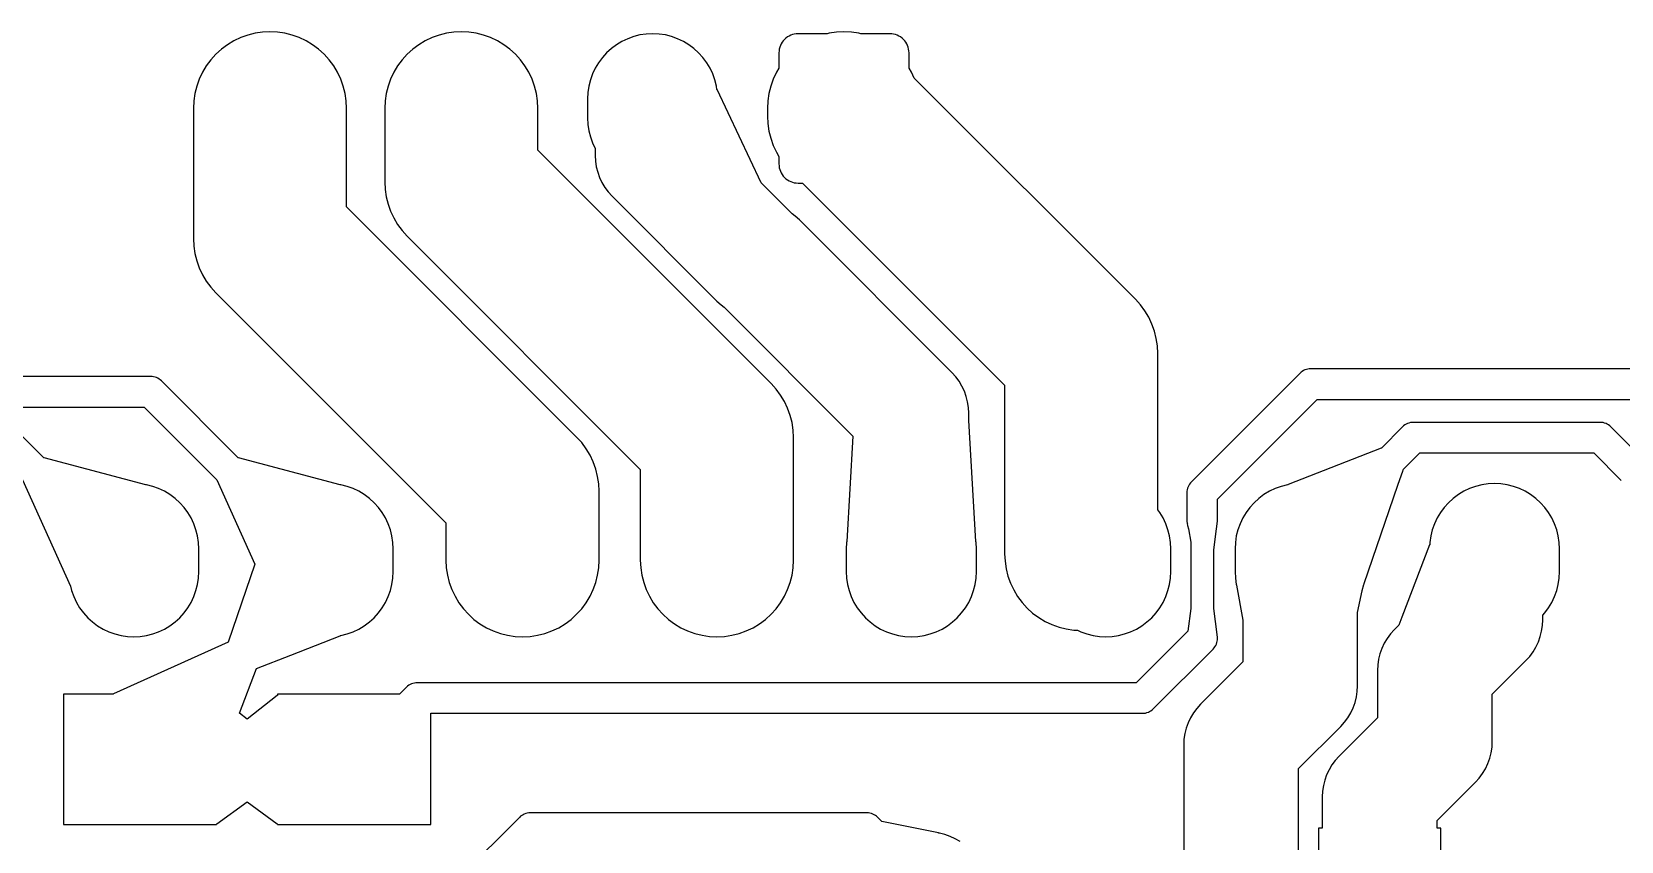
# Model space of a CAD drawing. Header units: metres. Extents: x 0.3 to 99.7, y 0.3 to 59.7.
# Drawn here: x 20.79 to 41.56, y 47.63 to 58.2 of the extents above; entities that cross this region are included whole.
import ezdxf

# ---------------------------------------------------------------- set-up
doc = ezdxf.new("R2010")
doc.units = ezdxf.units.M

msp = doc.modelspace()

# ---------------------------------------------------------------- linework, layer by layer
for points in [[(28.201, 52.2), (28.196, 52.298), (28.181, 52.395), (28.157, 52.49), (28.124, 52.583), (28.082, 52.672), (28.032, 52.756), (27.973, 52.835), (27.907, 52.907), (24.901, 55.914), (24.901, 55.914), (24.901, 55.914), (24.901, 55.914), (24.901, 55.914), (24.901, 55.914), (24.901, 55.914), (24.901, 55.914), (24.901, 55.914), (24.901, 55.914), (24.901, 55.914), (24.901, 55.914), (24.901, 55.914), (24.901, 55.914), (24.901, 55.914), (24.901, 55.914), (24.901, 55.914), (24.901, 55.914), (24.901, 57.2), (24.896, 57.298), (24.881, 57.395), (24.857, 57.49), (24.824, 57.583), (24.782, 57.672), (24.732, 57.756), (24.673, 57.835), (24.607, 57.907), (24.535, 57.973), (24.456, 58.032), (24.372, 58.082), (24.283, 58.124), (24.19, 58.157), (24.095, 58.181), (23.998, 58.196), (23.9, 58.201), (23.802, 58.196), (23.705, 58.181), (23.61, 58.157), (23.517, 58.124), (23.428, 58.082), (23.344, 58.032), (23.265, 57.973), (23.193, 57.907), (23.127, 57.835), (23.068, 57.756), (23.018, 57.672), (22.976, 57.583), (22.943, 57.49), (22.919, 57.395), (22.904, 57.298), (22.899, 57.2), (22.899, 55.5), (22.904, 55.402), (22.919, 55.305), (22.943, 55.21), (22.976, 55.117), (23.018, 55.028), (23.068, 54.944), (23.127, 54.865), (23.193, 54.793), (26.199, 51.786), (26.199, 51.786), (26.199, 51.786), (26.199, 51.786), (26.199, 51.786), (26.199, 51.786), (26.199, 51.786), (26.199, 51.786), (26.199, 51.786), (26.199, 51.786), (26.199, 51.786), (26.199, 51.786), (26.199, 51.786), (26.199, 51.786), (26.199, 51.786), (26.199, 51.786), (26.199, 51.786), (26.199, 51.786), (26.199, 51.3), (26.204, 51.202), (26.219, 51.105), (26.243, 51.01), (26.276, 50.917), (26.318, 50.828), (26.368, 50.744), (26.427, 50.665), (26.493, 50.593), (26.565, 50.527), (26.644, 50.468), (26.728, 50.418), (26.817, 50.376), (26.91, 50.343), (27.005, 50.319), (27.102, 50.304), (27.2, 50.299), (27.298, 50.304), (27.395, 50.319), (27.49, 50.343), (27.583, 50.376), (27.672, 50.418), (27.756, 50.468), (27.835, 50.527), (27.907, 50.593), (27.973, 50.665), (28.032, 50.744), (28.082, 50.828), (28.124, 50.917), (28.157, 51.01), (28.181, 51.105), (28.196, 51.202), (28.201, 51.3), (28.201, 52.2)], [(30.741, 52.901), (30.736, 52.999), (30.721, 53.096), (30.697, 53.191), (30.664, 53.284), (30.622, 53.372), (30.572, 53.457), (30.513, 53.535), (30.447, 53.608), (27.401, 56.655), (27.401, 56.655), (27.401, 56.655), (27.401, 56.655), (27.401, 56.655), (27.401, 56.655), (27.401, 56.655), (27.401, 56.655), (27.401, 56.655), (27.401, 56.655), (27.401, 56.655), (27.401, 56.655), (27.401, 56.655), (27.401, 56.655), (27.401, 56.655), (27.401, 56.655), (27.401, 56.655), (27.401, 56.655), (27.401, 57.2), (27.396, 57.298), (27.381, 57.395), (27.357, 57.49), (27.324, 57.583), (27.282, 57.672), (27.232, 57.756), (27.173, 57.835), (27.107, 57.907), (27.035, 57.973), (26.956, 58.032), (26.872, 58.082), (26.783, 58.124), (26.69, 58.157), (26.595, 58.181), (26.498, 58.196), (26.4, 58.201), (26.302, 58.196), (26.205, 58.181), (26.11, 58.157), (26.017, 58.124), (25.928, 58.082), (25.844, 58.032), (25.765, 57.973), (25.693, 57.907), (25.627, 57.835), (25.568, 57.756), (25.518, 57.672), (25.476, 57.583), (25.443, 57.49), (25.419, 57.395), (25.404, 57.298), (25.399, 57.2), (25.399, 56.241), (25.404, 56.143), (25.419, 56.046), (25.443, 55.95), (25.476, 55.858), (25.518, 55.769), (25.568, 55.685), (25.627, 55.606), (25.693, 55.533), (28.739, 52.486), (28.739, 52.486), (28.739, 52.486), (28.739, 52.486), (28.739, 52.486), (28.739, 52.486), (28.739, 52.486), (28.739, 52.486), (28.739, 52.486), (28.739, 52.486), (28.739, 52.486), (28.739, 52.486), (28.739, 52.486), (28.739, 52.486), (28.739, 52.486), (28.739, 52.486), (28.739, 52.486), (28.739, 52.486), (28.739, 51.3), (28.744, 51.202), (28.759, 51.105), (28.783, 51.01), (28.816, 50.917), (28.858, 50.828), (28.908, 50.744), (28.967, 50.665), (29.033, 50.593), (29.105, 50.527), (29.184, 50.468), (29.268, 50.418), (29.357, 50.376), (29.45, 50.343), (29.545, 50.319), (29.642, 50.304), (29.74, 50.299), (29.838, 50.304), (29.935, 50.319), (30.03, 50.343), (30.123, 50.376), (30.212, 50.418), (30.296, 50.468), (30.375, 50.527), (30.447, 50.593), (30.513, 50.665), (30.572, 50.744), (30.622, 50.828), (30.664, 50.917), (30.697, 51.01), (30.721, 51.105), (30.736, 51.202), (30.741, 51.3), (30.741, 52.901)], [(33.124, 51.543), (33.124, 51.543), (33.124, 51.543), (33.124, 51.543), (33.031, 53.123), (33.03, 53.123), (33.03, 53.123), (33.03, 53.123), (33.03, 53.123), (33.03, 53.123), (33.03, 53.123), (33.03, 53.123), (33.03, 53.123), (33.03, 53.123), (33.03, 53.123), (33.03, 53.123), (33.03, 53.123), (33.03, 53.22), (33.027, 53.294), (33.016, 53.366), (32.998, 53.438), (32.973, 53.507), (32.942, 53.574), (32.904, 53.637), (32.86, 53.696), (32.811, 53.751), (30.817, 55.745), (30.762, 55.794), (30.723, 55.823), (30.723, 55.823), (30.723, 55.823), (30.723, 55.823), (30.723, 55.823), (30.723, 55.823), (30.32, 56.226), (30.32, 56.226), (30.32, 56.226), (30.32, 56.226), (30.32, 56.226), (30.32, 56.226), (30.32, 56.226), (30.32, 56.226), (30.32, 56.226), (30.32, 56.226), (30.32, 56.226), (30.32, 56.226), (30.32, 56.226), (30.32, 56.226), (30.319, 56.23), (29.742, 57.445), (29.74, 57.446), (29.74, 57.446), (29.74, 57.446), (29.74, 57.446), (29.74, 57.446), (29.74, 57.446), (29.74, 57.446), (29.74, 57.446), (29.74, 57.446), (29.74, 57.446), (29.74, 57.446), (29.74, 57.446), (29.74, 57.446), (29.74, 57.446), (29.74, 57.446), (29.74, 57.446), (29.734, 57.491), (29.713, 57.572), (29.685, 57.65), (29.65, 57.726), (29.607, 57.797), (29.557, 57.864), (29.501, 57.926), (29.439, 57.982), (29.372, 58.032), (29.301, 58.075), (29.225, 58.11), (29.147, 58.138), (29.066, 58.159), (28.983, 58.171), (28.9, 58.175), (28.817, 58.171), (28.734, 58.159), (28.653, 58.138), (28.575, 58.11), (28.499, 58.075), (28.428, 58.032), (28.361, 57.982), (28.299, 57.926), (28.243, 57.864), (28.193, 57.797), (28.15, 57.726), (28.115, 57.65), (28.087, 57.572), (28.066, 57.491), (28.054, 57.408), (28.05, 57.325), (28.05, 57.075), (28.054, 56.992), (28.066, 56.909), (28.087, 56.828), (28.115, 56.75), (28.15, 56.676), (28.15, 56.676), (28.15, 56.676), (28.15, 56.676), (28.15, 56.676), (28.15, 56.676), (28.15, 56.676), (28.15, 56.676), (28.15, 56.676), (28.15, 56.676), (28.15, 56.585), (28.153, 56.511), (28.164, 56.438), (28.182, 56.367), (28.207, 56.298), (28.238, 56.231), (28.276, 56.168), (28.32, 56.109), (28.369, 56.054), (29.74, 54.683), (29.795, 54.634), (29.834, 54.605), (29.834, 54.605), (29.834, 54.605), (29.834, 54.605), (29.834, 54.605), (29.834, 54.605), (31.517, 52.921), (31.517, 52.921), (31.517, 52.921), (31.517, 52.921), (31.517, 52.921), (31.517, 52.921), (31.517, 52.921), (31.517, 52.921), (31.517, 52.921), (31.517, 52.921), (31.517, 52.921), (31.517, 52.921), (31.517, 52.921), (31.517, 52.921), (31.517, 52.921), (31.517, 52.921), (31.517, 52.921), (31.517, 52.921), (31.517, 52.921), (31.517, 52.921), (31.436, 51.543), (31.436, 51.543), (31.436, 51.543), (31.436, 51.543), (31.434, 51.533), (31.43, 51.45), (31.43, 51.15), (31.434, 51.067), (31.446, 50.984), (31.467, 50.903), (31.495, 50.825), (31.53, 50.749), (31.573, 50.678), (31.623, 50.611), (31.679, 50.549), (31.741, 50.493), (31.808, 50.443), (31.879, 50.4), (31.955, 50.365), (32.033, 50.337), (32.114, 50.316), (32.197, 50.304), (32.28, 50.3), (32.363, 50.304), (32.446, 50.316), (32.527, 50.337), (32.605, 50.365), (32.681, 50.4), (32.752, 50.443), (32.819, 50.493), (32.881, 50.549), (32.937, 50.611), (32.987, 50.678), (33.03, 50.749), (33.065, 50.825), (33.093, 50.903), (33.114, 50.984), (33.126, 51.067), (33.13, 51.15), (33.13, 51.45), (33.126, 51.533), (33.124, 51.543)], [(35.501, 51.958), (35.501, 51.958), (35.501, 51.958), (35.501, 51.958), (35.501, 51.958), (35.501, 51.958), (35.501, 51.958), (35.501, 51.958), (35.501, 51.958), (35.501, 51.958), (35.501, 51.958), (35.501, 51.958), (35.501, 51.958), (35.501, 51.958), (35.501, 54), (35.496, 54.098), (35.481, 54.195), (35.457, 54.29), (35.424, 54.383), (35.382, 54.472), (35.332, 54.556), (35.273, 54.635), (35.207, 54.707), (32.317, 57.597), (32.317, 57.597), (32.317, 57.597), (32.317, 57.597), (32.317, 57.597), (32.317, 57.597), (32.317, 57.597), (32.317, 57.597), (32.317, 57.597), (32.317, 57.597), (32.282, 57.672), (32.25, 57.726), (32.25, 57.726), (32.25, 57.726), (32.25, 57.726), (32.25, 57.726), (32.25, 57.726), (32.25, 57.726), (32.25, 57.726), (32.25, 57.726), (32.25, 57.726), (32.25, 57.726), (32.25, 57.726), (32.25, 57.925), (32.249, 57.95), (32.245, 57.974), (32.239, 57.998), (32.231, 58.021), (32.22, 58.043), (32.208, 58.064), (32.193, 58.084), (32.177, 58.102), (32.159, 58.118), (32.139, 58.133), (32.118, 58.145), (32.096, 58.156), (32.073, 58.164), (32.049, 58.17), (32.025, 58.174), (32, 58.175), (31.62, 58.175), (31.62, 58.175), (31.62, 58.175), (31.62, 58.175), (31.62, 58.175), (31.62, 58.175), (31.595, 58.181), (31.498, 58.196), (31.4, 58.201), (31.302, 58.196), (31.205, 58.181), (31.18, 58.175), (31.18, 58.175), (31.18, 58.175), (31.18, 58.175), (31.18, 58.175), (31.18, 58.175), (30.8, 58.175), (30.775, 58.174), (30.751, 58.17), (30.727, 58.164), (30.704, 58.156), (30.682, 58.145), (30.661, 58.133), (30.641, 58.118), (30.623, 58.102), (30.607, 58.084), (30.592, 58.064), (30.58, 58.043), (30.569, 58.021), (30.561, 57.998), (30.555, 57.974), (30.551, 57.95), (30.55, 57.925), (30.55, 57.726), (30.55, 57.726), (30.55, 57.726), (30.55, 57.726), (30.55, 57.726), (30.55, 57.726), (30.55, 57.726), (30.55, 57.726), (30.55, 57.726), (30.55, 57.726), (30.55, 57.726), (30.55, 57.726), (30.518, 57.672), (30.476, 57.583), (30.443, 57.49), (30.419, 57.395), (30.404, 57.298), (30.399, 57.2), (30.399, 57.1), (30.404, 57.002), (30.419, 56.905), (30.443, 56.81), (30.476, 56.717), (30.518, 56.628), (30.55, 56.574), (30.55, 56.574), (30.55, 56.574), (30.55, 56.574), (30.55, 56.574), (30.55, 56.574), (30.55, 56.574), (30.55, 56.574), (30.55, 56.574), (30.55, 56.574), (30.55, 56.574), (30.55, 56.574), (30.55, 56.475), (30.551, 56.45), (30.555, 56.426), (30.561, 56.402), (30.569, 56.379), (30.58, 56.357), (30.592, 56.336), (30.607, 56.316), (30.623, 56.298), (30.641, 56.282), (30.661, 56.267), (30.682, 56.255), (30.704, 56.244), (30.727, 56.236), (30.751, 56.23), (30.775, 56.226), (30.8, 56.225), (30.86, 56.225), (30.86, 56.225), (30.86, 56.225), (30.86, 56.225), (30.86, 56.225), (30.86, 56.225), (30.86, 56.225), (30.86, 56.225), (30.86, 56.225), (30.86, 56.225), (30.86, 56.225), (30.86, 56.225), (30.86, 56.225), (30.86, 56.225), (30.86, 56.225), (30.86, 56.225), (30.86, 56.225), (30.86, 56.225), (33.499, 53.586), (33.499, 53.586), (33.499, 53.586), (33.499, 53.586), (33.499, 53.586), (33.499, 53.586), (33.499, 53.586), (33.499, 53.586), (33.499, 53.586), (33.499, 53.586), (33.499, 53.586), (33.499, 53.586), (33.499, 53.586), (33.499, 53.586), (33.499, 53.586), (33.499, 53.586), (33.499, 53.586), (33.499, 53.586), (33.499, 51.383), (33.504, 51.285), (33.519, 51.188), (33.543, 51.092), (33.576, 51), (33.618, 50.911), (33.668, 50.827), (33.727, 50.748), (33.793, 50.675), (33.865, 50.609), (33.944, 50.551), (34.028, 50.5), (34.117, 50.459), (34.21, 50.425), (34.305, 50.402), (34.402, 50.387), (34.452, 50.385), (34.452, 50.385), (34.452, 50.385), (34.452, 50.385), (34.452, 50.385), (34.452, 50.385), (34.452, 50.385), (34.452, 50.385), (34.452, 50.385), (34.452, 50.385), (34.495, 50.365), (34.573, 50.337), (34.654, 50.316), (34.737, 50.304), (34.82, 50.3), (34.903, 50.304), (34.986, 50.316), (35.067, 50.337), (35.145, 50.365), (35.221, 50.4), (35.292, 50.443), (35.359, 50.493), (35.421, 50.549), (35.477, 50.611), (35.527, 50.678), (35.57, 50.749), (35.605, 50.825), (35.633, 50.903), (35.654, 50.984), (35.666, 51.067), (35.67, 51.15), (35.67, 51.45), (35.666, 51.533), (35.654, 51.616), (35.633, 51.697), (35.605, 51.775), (35.57, 51.851), (35.527, 51.922), (35.501, 51.958)], [(42.924, 53.8), (37.5, 53.8), (37.48, 53.799), (37.461, 53.796), (37.442, 53.791), (37.423, 53.785), (37.406, 53.776), (37.389, 53.766), (37.373, 53.755), (37.359, 53.741), (35.94, 52.322), (35.926, 52.308), (35.915, 52.292), (35.905, 52.275), (35.896, 52.258), (35.89, 52.239), (35.885, 52.22), (35.882, 52.201), (35.881, 52.181), (35.881, 51.822), (35.882, 51.803), (35.885, 51.783), (35.887, 51.775), (35.887, 51.775), (35.887, 51.775), (35.887, 51.775), (35.887, 51.775), (35.887, 51.775), (35.887, 51.775), (35.887, 51.775), (35.887, 51.775), (35.887, 51.775), (35.887, 51.775), (35.887, 51.775), (35.886, 51.773), (35.888, 51.756), (35.889, 51.754), (35.903, 51.71), (35.903, 51.71), (35.903, 51.71), (35.903, 51.71), (35.903, 51.71), (35.903, 51.71), (35.903, 51.71), (35.903, 51.71), (35.931, 51.537), (35.931, 51.537), (35.931, 51.537), (35.931, 51.537), (35.931, 51.537), (35.931, 51.537), (35.931, 51.438), (35.931, 51.437), (35.931, 51.437), (35.931, 51.437), (35.931, 51.437), (35.931, 51.437), (35.931, 51.437), (35.931, 51.437), (35.931, 51.437), (35.931, 51.437), (35.931, 51.437), (35.931, 50.669), (35.931, 50.669), (35.931, 50.669), (35.931, 50.669), (35.931, 50.669), (35.931, 50.669), (35.931, 50.669), (35.931, 50.669), (35.931, 50.669), (35.931, 50.669), (35.931, 50.669), (35.931, 50.669), (35.93, 50.667), (35.892, 50.375), (35.892, 50.375), (35.892, 50.375), (35.892, 50.375), (35.892, 50.375), (35.892, 50.375), (35.892, 50.375), (35.892, 50.375), (35.892, 50.375), (35.892, 50.375), (35.892, 50.375), (35.892, 50.375), (35.892, 50.375), (35.892, 50.375), (35.892, 50.375), (35.892, 50.375), (35.217, 49.7), (35.217, 49.7), (35.217, 49.7), (35.217, 49.7), (35.217, 49.7), (35.217, 49.7), (35.217, 49.7), (35.217, 49.7), (35.217, 49.7), (35.217, 49.7), (35.217, 49.7), (35.217, 49.7), (35.217, 49.7), (35.217, 49.7), (35.217, 49.7), (35.217, 49.7), (35.217, 49.7), (35.217, 49.7), (25.825, 49.7), (25.805, 49.699), (25.786, 49.696), (25.767, 49.691), (25.748, 49.685), (25.731, 49.676), (25.714, 49.666), (25.698, 49.655), (25.684, 49.641), (25.592, 49.55), (25.592, 49.55), (25.592, 49.55), (25.592, 49.55), (25.592, 49.55), (25.592, 49.55), (25.592, 49.55), (25.592, 49.55), (25.592, 49.55), (25.592, 49.55), (25.592, 49.55), (25.592, 49.55), (25.592, 49.55), (25.592, 49.55), (25.592, 49.55), (25.592, 49.55), (25.592, 49.55), (25.592, 49.55), (24, 49.55), (24, 49.533), (24, 49.533), (24, 49.533), (24, 49.533), (24, 49.533), (24, 49.533), (24, 49.533), (24, 49.533), (24, 49.533), (24, 49.533), (24, 49.533), (24, 49.533), (24, 49.533), (24, 49.533), (24, 49.533), (24, 49.533), (24, 49.533), (24, 49.533), (24, 49.533), (24, 49.533), (24, 49.533), (24, 49.533), (24, 49.533), (24, 49.533), (24, 49.533), (24, 49.533), (24, 49.533), (24, 49.533), (24, 49.533), (24, 49.533), (24, 49.533), (24, 49.533), (24, 49.533), (24, 49.533), (24, 49.533), (24, 49.533), (24, 49.533), (24, 49.533), (24, 49.533), (24, 49.533), (23.999, 49.533), (23.993, 49.531), (23.6, 49.225), (23.6, 49.225), (23.6, 49.225), (23.6, 49.225), (23.6, 49.225), (23.6, 49.225), (23.6, 49.225), (23.6, 49.225), (23.6, 49.225), (23.6, 49.225), (23.6, 49.225), (23.6, 49.225), (23.6, 49.225), (23.6, 49.225), (23.6, 49.225), (23.6, 49.225), (23.6, 49.225), (23.6, 49.225), (23.6, 49.225), (23.6, 49.225), (23.6, 49.225), (23.6, 49.225), (23.6, 49.225), (23.6, 49.225), (23.6, 49.225), (23.6, 49.225), (23.6, 49.225), (23.6, 49.225), (23.503, 49.301), (23.503, 49.301), (23.503, 49.301), (23.503, 49.301), (23.503, 49.301), (23.503, 49.301), (23.503, 49.301), (23.503, 49.301), (23.503, 49.301), (23.503, 49.301), (23.503, 49.301), (23.503, 49.301), (23.503, 49.301), (23.503, 49.301), (23.503, 49.301), (23.503, 49.301), (23.503, 49.301), (23.503, 49.301), (23.503, 49.301), (23.503, 49.301), (23.503, 49.301), (23.503, 49.301), (23.503, 49.301), (23.503, 49.301), (23.503, 49.301), (23.503, 49.301), (23.503, 49.301), (23.503, 49.301), (23.725, 49.884), (23.725, 49.884), (23.725, 49.884), (23.725, 49.884), (23.725, 49.884), (23.725, 49.884), (23.725, 49.884), (23.725, 49.884), (23.725, 49.884), (23.725, 49.884), (23.725, 49.884), (23.725, 49.884), (23.725, 49.884), (23.725, 49.884), (23.725, 49.884), (23.725, 49.884), (23.725, 49.884), (23.725, 49.884), (24.173, 50.06), (24.817, 50.313), (24.82, 50.315), (24.82, 50.315), (24.82, 50.315), (24.82, 50.315), (24.82, 50.315), (24.82, 50.315), (24.82, 50.315), (24.82, 50.315), (24.82, 50.315), (24.82, 50.315), (24.82, 50.315), (24.82, 50.315), (24.82, 50.315), (24.82, 50.315), (24.826, 50.316), (24.907, 50.337), (24.985, 50.365), (25.061, 50.4), (25.132, 50.443), (25.199, 50.493), (25.261, 50.549), (25.317, 50.611), (25.367, 50.678), (25.41, 50.749), (25.445, 50.825), (25.473, 50.903), (25.494, 50.984), (25.506, 51.067), (25.51, 51.15), (25.51, 51.45), (25.506, 51.533), (25.494, 51.616), (25.473, 51.697), (25.445, 51.775), (25.41, 51.851), (25.367, 51.922), (25.317, 51.989), (25.261, 52.051), (25.199, 52.107), (25.132, 52.157), (25.061, 52.2), (24.985, 52.235), (24.907, 52.263), (24.826, 52.284), (24.818, 52.285), (24.818, 52.285), (24.818, 52.285), (24.818, 52.285), (24.818, 52.285), (24.818, 52.285), (24.818, 52.285), (24.818, 52.285), (24.818, 52.285), (24.818, 52.285), (24.818, 52.285), (24.818, 52.285), (24.816, 52.286), (23.49, 52.638), (23.486, 52.637), (23.486, 52.637), (23.486, 52.637), (23.486, 52.637), (23.486, 52.637), (23.486, 52.637), (23.486, 52.637), (23.486, 52.637), (23.486, 52.637), (23.486, 52.637), (23.486, 52.637), (23.486, 52.637), (23.486, 52.637), (23.486, 52.637), (23.486, 52.637), (23.486, 52.637), (23.486, 52.637), (23.486, 52.637), (23.486, 52.637), (23.486, 52.637), (22.481, 53.641), (22.467, 53.655), (22.451, 53.666), (22.434, 53.676), (22.417, 53.685), (22.398, 53.691), (22.379, 53.696), (22.36, 53.699), (22.34, 53.7), (16.1, 53.7)], [(16.183, 53.3), (22.257, 53.3), (22.257, 53.3), (22.257, 53.3), (22.257, 53.3), (22.257, 53.3), (22.257, 53.3), (22.257, 53.3), (22.257, 53.3), (22.257, 53.3), (22.257, 53.3), (22.257, 53.3), (22.257, 53.3), (22.257, 53.3), (22.257, 53.3), (22.257, 53.3), (22.257, 53.3), (22.257, 53.3), (22.257, 53.3), (23.203, 52.354), (23.203, 52.354), (23.203, 52.354), (23.203, 52.354), (23.203, 52.354), (23.203, 52.354), (23.203, 52.354), (23.203, 52.354), (23.203, 52.354), (23.203, 52.354), (23.203, 52.354), (23.203, 52.354), (23.203, 52.354), (23.203, 52.354), (23.203, 52.354), (23.203, 52.354), (23.203, 52.354), (23.203, 52.354), (23.203, 52.354), (23.203, 52.354), (23.203, 52.354), (23.203, 52.354), (23.203, 52.354), (23.203, 52.354), (23.203, 52.354), (23.203, 52.354), (23.203, 52.354), (23.204, 52.349), (23.701, 51.25), (23.701, 51.25), (23.701, 51.25), (23.701, 51.25), (23.701, 51.25), (23.701, 51.25), (23.701, 51.25), (23.701, 51.25), (23.701, 51.25), (23.701, 51.25), (23.701, 51.25), (23.701, 51.25), (23.701, 51.25), (23.701, 51.25), (23.701, 51.25), (23.701, 51.25), (23.701, 51.25), (23.701, 51.25), (23.352, 50.23), (23.352, 50.23), (23.352, 50.23), (23.352, 50.23), (23.352, 50.23), (23.352, 50.23), (23.352, 50.23), (23.352, 50.23), (23.352, 50.23), (23.352, 50.23), (23.352, 50.23), (23.352, 50.23), (23.352, 50.23), (23.352, 50.23), (23.352, 50.23), (23.352, 50.23), (23.352, 50.23), (23.352, 50.23), (21.855, 49.555), (21.85, 49.55), (21.85, 49.55), (21.85, 49.55), (21.85, 49.55), (21.85, 49.55), (21.85, 49.55), (21.85, 49.55), (21.85, 49.55), (21.85, 49.55), (21.85, 49.55), (21.85, 49.55), (21.85, 49.55), (21.85, 49.55), (21.85, 49.55), (21.85, 49.55), (21.85, 49.55), (21.85, 49.55), (21.85, 49.55), (21.2, 49.55), (21.2, 47.85), (23.2, 47.85), (23.2, 47.854), (23.2, 47.854), (23.2, 47.854), (23.2, 47.854), (23.2, 47.854), (23.2, 47.854), (23.2, 47.854), (23.2, 47.854), (23.2, 47.854), (23.2, 47.854), (23.2, 47.854), (23.2, 47.854), (23.2, 47.854), (23.2, 47.854), (23.2, 47.854), (23.2, 47.854), (23.2, 47.854), (23.2, 47.854), (23.2, 47.854), (23.2, 47.854), (23.2, 47.854), (23.2, 47.854), (23.2, 47.854), (23.2, 47.854), (23.2, 47.854), (23.2, 47.854), (23.2, 47.854), (23.2, 47.854), (23.2, 47.854), (23.2, 47.854), (23.2, 47.854), (23.2, 47.854), (23.2, 47.854), (23.2, 47.854), (23.2, 47.854), (23.2, 47.854), (23.2, 47.854), (23.2, 47.854), (23.2, 47.854), (23.2, 47.854), (23.201, 47.853), (23.207, 47.855), (23.6, 48.144), (23.6, 48.144), (23.6, 48.144), (23.6, 48.144), (23.6, 48.144), (23.6, 48.144), (23.6, 48.144), (23.6, 48.144), (23.6, 48.144), (23.6, 48.144), (23.6, 48.144), (23.6, 48.144), (23.6, 48.144), (23.6, 48.144), (23.6, 48.144), (23.6, 48.144), (23.6, 48.144), (23.6, 48.144), (23.6, 48.144), (23.6, 48.144), (23.6, 48.144), (23.6, 48.144), (23.6, 48.144), (23.6, 48.144), (23.6, 48.144), (23.6, 48.144), (23.6, 48.144), (23.6, 48.144), (23.993, 47.855), (24, 47.854), (24, 47.854), (24, 47.854), (24, 47.854), (24, 47.854), (24, 47.854), (24, 47.854), (24, 47.854), (24, 47.854), (24, 47.854), (24, 47.854), (24, 47.854), (24, 47.854), (24, 47.854), (24, 47.854), (24, 47.854), (24, 47.854), (24, 47.854), (24, 47.854), (24, 47.854), (24, 47.854), (24, 47.854), (24, 47.854), (24, 47.854), (24, 47.854), (24, 47.854), (24, 47.854), (24, 47.854), (24, 47.854), (24, 47.854), (24, 47.85), (26, 47.85), (26, 49.3), (26, 49.3), (26, 49.3), (26, 49.3), (26, 49.3), (26, 49.3), (26, 49.3), (26, 49.3), (26, 49.3), (26, 49.3), (26, 49.3), (26, 49.3), (26, 49.3), (26, 49.3), (26, 49.3), (26, 49.3), (26, 49.3), (26, 49.3), (26, 49.3), (26, 49.3), (26, 49.3), (26, 49.3), (26, 49.3), (26, 49.3), (26, 49.3), (26, 49.3), (26, 49.3), (26, 49.3), (26, 49.3), (26, 49.3), (26, 49.3), (26, 49.3), (26, 49.3), (26, 49.3), (35.3, 49.3), (35.32, 49.301), (35.339, 49.304), (35.358, 49.309), (35.377, 49.315), (35.394, 49.324), (35.411, 49.334), (35.427, 49.345), (35.441, 49.359), (36.222, 50.14), (36.236, 50.154), (36.247, 50.17), (36.257, 50.187), (36.266, 50.204), (36.272, 50.223), (36.277, 50.242), (36.28, 50.261), (36.281, 50.281), (36.28, 50.301), (36.277, 50.32), (36.275, 50.328), (36.275, 50.328), (36.275, 50.328), (36.275, 50.328), (36.275, 50.328), (36.275, 50.328), (36.275, 50.328), (36.275, 50.328), (36.275, 50.328), (36.275, 50.328), (36.275, 50.328), (36.275, 50.328), (36.276, 50.331), (36.232, 50.667), (36.231, 50.669), (36.231, 50.669), (36.231, 50.669), (36.231, 50.669), (36.231, 50.669), (36.231, 50.669), (36.231, 50.669), (36.231, 50.669), (36.231, 50.669), (36.231, 50.669), (36.231, 50.669), (36.231, 50.669), (36.231, 51.434), (36.231, 51.434), (36.231, 51.434), (36.231, 51.434), (36.231, 51.434), (36.231, 51.434), (36.231, 51.434), (36.231, 51.434), (36.231, 51.434), (36.231, 51.434), (36.231, 51.434), (36.231, 51.434), (36.232, 51.436), (36.268, 51.71), (36.276, 51.773), (36.275, 51.775), (36.275, 51.775), (36.275, 51.775), (36.275, 51.775), (36.275, 51.775), (36.275, 51.775), (36.275, 51.775), (36.275, 51.775), (36.275, 51.775), (36.275, 51.775), (36.275, 51.775), (36.275, 51.775), (36.277, 51.783), (36.28, 51.803), (36.281, 51.822), (36.281, 52.098), (36.281, 52.098), (36.281, 52.098), (36.281, 52.098), (36.281, 52.098), (36.281, 52.098), (36.281, 52.098), (36.281, 52.098), (36.281, 52.098), (36.281, 52.098), (36.281, 52.098), (36.281, 52.098), (36.281, 52.098), (36.281, 52.098), (36.281, 52.098), (36.281, 52.098), (36.281, 52.098), (36.281, 52.098), (37.583, 53.4), (37.583, 53.4), (37.583, 53.4), (37.583, 53.4), (37.583, 53.4), (37.583, 53.4), (37.583, 53.4), (37.583, 53.4), (37.583, 53.4), (37.583, 53.4), (37.583, 53.4), (37.583, 53.4), (37.583, 53.4), (37.583, 53.4), (37.583, 53.4), (37.583, 53.4), (37.583, 53.4), (37.583, 53.4), (42.841, 53.4)], [(41.84, 52.623), (41.421, 53.041), (41.407, 53.055), (41.391, 53.066), (41.374, 53.076), (41.357, 53.085), (41.338, 53.091), (41.319, 53.096), (41.3, 53.099), (41.28, 53.1), (38.84, 53.1), (38.82, 53.099), (38.801, 53.096), (38.782, 53.091), (38.763, 53.085), (38.746, 53.076), (38.729, 53.066), (38.713, 53.055), (38.699, 53.041), (38.422, 52.765), (38.422, 52.765), (38.422, 52.765), (38.422, 52.765), (38.422, 52.765), (38.422, 52.765), (38.422, 52.765), (38.422, 52.765), (38.422, 52.765), (38.422, 52.765), (38.422, 52.765), (38.422, 52.765), (38.422, 52.765), (38.422, 52.765), (38.422, 52.765), (38.422, 52.765), (38.422, 52.765), (38.422, 52.765), (38.422, 52.765), (38.422, 52.765), (38.422, 52.765), (38.422, 52.765), (38.422, 52.765), (38.422, 52.765), (38.422, 52.765), (38.422, 52.765), (38.421, 52.765), (38.417, 52.764), (37.203, 52.287), (37.2, 52.285), (37.2, 52.285), (37.2, 52.285), (37.2, 52.285), (37.2, 52.285), (37.2, 52.285), (37.2, 52.285), (37.2, 52.285), (37.2, 52.285), (37.2, 52.285), (37.2, 52.285), (37.2, 52.285), (37.2, 52.285), (37.2, 52.285), (37.194, 52.284), (37.113, 52.263), (37.035, 52.235), (36.959, 52.2), (36.888, 52.157), (36.821, 52.107), (36.759, 52.051), (36.703, 51.989), (36.653, 51.922), (36.61, 51.851), (36.575, 51.775), (36.547, 51.697), (36.526, 51.616), (36.514, 51.533), (36.51, 51.45), (36.51, 51.15), (36.514, 51.067), (36.526, 50.984), (36.528, 50.976), (36.528, 50.976), (36.528, 50.976), (36.528, 50.976), (36.528, 50.976), (36.528, 50.976), (36.528, 50.976), (36.528, 50.976), (36.528, 50.976), (36.528, 50.976), (36.528, 50.975), (36.61, 50.518), (36.61, 50.518), (36.61, 50.518), (36.61, 50.518), (36.61, 50.518), (36.61, 50.518), (36.61, 49.971), (36.61, 49.971), (36.61, 49.971), (36.61, 49.971), (36.61, 49.971), (36.61, 49.971), (36.61, 49.971), (36.61, 49.971), (36.61, 49.971), (36.61, 49.971), (36.61, 49.971), (36.61, 49.971), (36.61, 49.971), (36.61, 49.971), (36.61, 49.971), (36.61, 49.971), (36.61, 49.971), (36.61, 49.971), (36.058, 49.42), (36.009, 49.365), (35.965, 49.306), (35.927, 49.243), (35.896, 49.176), (35.871, 49.107), (35.853, 49.035), (35.842, 48.963), (35.839, 48.889), (35.839, 45.18)], [(22.278, 52.285), (22.278, 52.285), (22.278, 52.285), (22.278, 52.285), (22.278, 52.285), (22.278, 52.285), (22.278, 52.285), (22.278, 52.285), (22.278, 52.285), (22.278, 52.285), (22.278, 52.285), (22.278, 52.285), (22.276, 52.286), (20.95, 52.638), (20.946, 52.637), (20.946, 52.637), (20.946, 52.637), (20.946, 52.637), (20.946, 52.637), (20.946, 52.637), (20.946, 52.637), (20.946, 52.637), (20.946, 52.637), (20.946, 52.637), (20.946, 52.637), (20.946, 52.637), (20.946, 52.637), (20.946, 52.637), (20.946, 52.637), (20.946, 52.637), (20.946, 52.637), (20.946, 52.637), (20.946, 52.637), (20.946, 52.637), (20.641, 52.941)], [(37.339, 45.49), (37.339, 48.578), (37.339, 48.578), (37.339, 48.578), (37.339, 48.578), (37.339, 48.578), (37.339, 48.578), (37.339, 48.578), (37.339, 48.578), (37.339, 48.578), (37.339, 48.578), (37.339, 48.578), (37.339, 48.578), (37.339, 48.578), (37.339, 48.578), (37.339, 48.578), (37.339, 48.578), (37.339, 48.578), (37.339, 48.578), (37.891, 49.129), (37.94, 49.184), (37.984, 49.243), (38.022, 49.306), (38.053, 49.373), (38.078, 49.442), (38.096, 49.514), (38.107, 49.586), (38.11, 49.66), (38.11, 50.618), (38.11, 50.618), (38.11, 50.618), (38.11, 50.618), (38.11, 50.618), (38.11, 50.618), (38.172, 50.901), (38.172, 50.901), (38.172, 50.901), (38.172, 50.901), (38.173, 50.903), (38.194, 50.984), (38.195, 50.993), (38.195, 50.993), (38.195, 50.993), (38.195, 50.993), (38.195, 50.993), (38.195, 50.993), (38.195, 50.993), (38.195, 50.993), (38.195, 50.993), (38.195, 50.993), (38.195, 50.993), (38.195, 50.993), (38.195, 50.993), (38.195, 50.993), (38.197, 50.995), (38.198, 50.996), (38.637, 52.281), (38.705, 52.477), (38.704, 52.481), (38.704, 52.481), (38.704, 52.481), (38.704, 52.481), (38.704, 52.481), (38.704, 52.481), (38.704, 52.481), (38.704, 52.481), (38.704, 52.481), (38.704, 52.481), (38.704, 52.481), (38.704, 52.481), (38.704, 52.481), (38.704, 52.481), (38.704, 52.481), (38.704, 52.481), (38.704, 52.481), (38.704, 52.481), (38.704, 52.481), (38.704, 52.481), (38.923, 52.7), (38.923, 52.7), (38.923, 52.7), (38.923, 52.7), (38.923, 52.7), (38.923, 52.7), (38.923, 52.7), (38.923, 52.7), (38.923, 52.7), (38.923, 52.7), (38.923, 52.7), (38.923, 52.7), (38.923, 52.7), (38.923, 52.7), (38.923, 52.7), (38.923, 52.7), (38.923, 52.7), (38.923, 52.7), (41.197, 52.7), (41.197, 52.7), (41.197, 52.7), (41.197, 52.7), (41.197, 52.7), (41.197, 52.7), (41.197, 52.7), (41.197, 52.7), (41.197, 52.7), (41.197, 52.7), (41.197, 52.7), (41.197, 52.7), (41.197, 52.7), (41.197, 52.7), (41.197, 52.7), (41.197, 52.7), (41.197, 52.7), (41.197, 52.7), (41.557, 52.34)], [(20.664, 52.349), (21.292, 50.961), (21.292, 50.961), (21.292, 50.961), (21.292, 50.961), (21.292, 50.961), (21.292, 50.961), (21.307, 50.903), (21.335, 50.825), (21.37, 50.749), (21.413, 50.678), (21.463, 50.611), (21.519, 50.549), (21.581, 50.493), (21.648, 50.443), (21.719, 50.4), (21.795, 50.365), (21.873, 50.337), (21.954, 50.316), (22.037, 50.304), (22.12, 50.3), (22.203, 50.304), (22.286, 50.316), (22.367, 50.337), (22.445, 50.365), (22.521, 50.4), (22.592, 50.443), (22.659, 50.493), (22.721, 50.549), (22.777, 50.611), (22.827, 50.678), (22.87, 50.749), (22.905, 50.825), (22.933, 50.903), (22.954, 50.984), (22.966, 51.067), (22.97, 51.15), (22.97, 51.45), (22.966, 51.533), (22.954, 51.616), (22.933, 51.697), (22.905, 51.775), (22.87, 51.851), (22.827, 51.922), (22.777, 51.989), (22.721, 52.051), (22.659, 52.107), (22.592, 52.157), (22.521, 52.2), (22.445, 52.235), (22.367, 52.263), (22.286, 52.284), (22.278, 52.285)], [(39.2, 47.322), (39.2, 47.8), (39.15, 47.8), (39.15, 47.8), (39.15, 47.8), (39.15, 47.8), (39.15, 47.8), (39.15, 47.8), (39.15, 47.8), (39.15, 47.8), (39.15, 47.8), (39.15, 47.8), (39.15, 47.8), (39.15, 47.8), (39.15, 47.8), (39.15, 47.8), (39.15, 47.8), (39.15, 47.8), (39.15, 47.8), (39.15, 47.8), (39.15, 47.8), (39.15, 47.8), (39.15, 47.8), (39.15, 47.8), (39.15, 47.8), (39.15, 47.8), (39.15, 47.8), (39.15, 47.8), (39.15, 47.8), (39.15, 47.8), (39.15, 47.8), (39.15, 47.8), (39.15, 47.8), (39.15, 47.8), (39.15, 47.8), (39.15, 47.8), (39.15, 47.899), (39.15, 47.899), (39.15, 47.899), (39.15, 47.899), (39.15, 47.899), (39.15, 47.899), (39.15, 47.899), (39.15, 47.899), (39.15, 47.899), (39.15, 47.899), (39.15, 47.899), (39.15, 47.899), (39.15, 47.899), (39.15, 47.899), (39.15, 47.899), (39.15, 47.899), (39.15, 47.899), (39.15, 47.899), (39.652, 48.4), (39.701, 48.455), (39.745, 48.514), (39.783, 48.577), (39.814, 48.643), (39.839, 48.713), (39.857, 48.784), (39.868, 48.857), (39.871, 48.931), (39.871, 49.55), (39.871, 49.55), (39.871, 49.55), (39.871, 49.55), (39.871, 49.55), (39.871, 49.55), (39.871, 49.55), (39.871, 49.55), (39.871, 49.55), (39.871, 49.55), (39.871, 49.55), (39.871, 49.55), (39.871, 49.55), (39.871, 49.55), (39.871, 49.55), (39.871, 49.55), (39.871, 49.55), (39.871, 49.55), (40.311, 49.989), (40.36, 50.044), (40.404, 50.103), (40.442, 50.166), (40.473, 50.233), (40.498, 50.302), (40.516, 50.374), (40.527, 50.446), (40.53, 50.52), (40.53, 50.581), (40.53, 50.581), (40.53, 50.581), (40.53, 50.581), (40.53, 50.581), (40.53, 50.581), (40.53, 50.581), (40.53, 50.581), (40.53, 50.581), (40.53, 50.581), (40.53, 50.581), (40.53, 50.581), (40.53, 50.581), (40.53, 50.581), (40.53, 50.581), (40.53, 50.581), (40.557, 50.611), (40.607, 50.678), (40.65, 50.749), (40.685, 50.825), (40.713, 50.903), (40.734, 50.984), (40.746, 51.067), (40.75, 51.15), (40.75, 51.45), (40.746, 51.533), (40.734, 51.616), (40.713, 51.697), (40.685, 51.775), (40.65, 51.851), (40.607, 51.922), (40.557, 51.989), (40.501, 52.051), (40.439, 52.107), (40.372, 52.157), (40.301, 52.2), (40.225, 52.235), (40.147, 52.263), (40.066, 52.284), (39.983, 52.296), (39.9, 52.3), (39.817, 52.296), (39.734, 52.284), (39.653, 52.263), (39.575, 52.235), (39.499, 52.2), (39.428, 52.157), (39.361, 52.107), (39.299, 52.051), (39.243, 51.989), (39.193, 51.922), (39.15, 51.851), (39.115, 51.775), (39.087, 51.697), (39.066, 51.616), (39.054, 51.533), (39.053, 51.502), (39.053, 51.502), (39.053, 51.502), (39.053, 51.502), (39.053, 51.502), (39.053, 51.502), (39.053, 51.502), (39.053, 51.502), (39.053, 51.502), (39.053, 51.502), (39.053, 51.502), (39.053, 51.502), (39.053, 51.502), (39.053, 51.502), (39.053, 51.502), (39.053, 51.502), (39.052, 51.502), (38.69, 50.554), (38.651, 50.452), (38.651, 50.452), (38.651, 50.452), (38.651, 50.452), (38.651, 50.452), (38.651, 50.452), (38.651, 50.452), (38.651, 50.452), (38.651, 50.452), (38.651, 50.452), (38.59, 50.392), (38.541, 50.337), (38.497, 50.278), (38.459, 50.215), (38.428, 50.148), (38.403, 50.079), (38.385, 50.007), (38.374, 49.935), (38.371, 49.861), (38.371, 49.241), (38.371, 49.241), (38.371, 49.241), (38.371, 49.241), (38.371, 49.241), (38.371, 49.241), (38.371, 49.241), (38.371, 49.241), (38.371, 49.241), (38.371, 49.241), (38.371, 49.241), (38.371, 49.241), (38.371, 49.241), (38.371, 49.241), (38.371, 49.241), (38.371, 49.241), (38.371, 49.241), (38.371, 49.241), (37.869, 48.74), (37.82, 48.686), (37.776, 48.626), (37.738, 48.563), (37.707, 48.497), (37.682, 48.427), (37.664, 48.356), (37.653, 48.283), (37.65, 48.21), (37.65, 47.8), (37.65, 47.8), (37.65, 47.8), (37.65, 47.8), (37.65, 47.8), (37.65, 47.8), (37.65, 47.8), (37.65, 47.8), (37.65, 47.8), (37.65, 47.8), (37.65, 47.8), (37.65, 47.8), (37.65, 47.8), (37.65, 47.8), (37.65, 47.8), (37.65, 47.8), (37.65, 47.8), (37.65, 47.8), (37.65, 47.8), (37.65, 47.8), (37.65, 47.8), (37.65, 47.8), (37.65, 47.8), (37.65, 47.8), (37.65, 47.8), (37.65, 47.8), (37.65, 47.8), (37.65, 47.8), (37.65, 47.8), (37.65, 47.8), (37.65, 47.8), (37.65, 47.8), (37.65, 47.8), (37.65, 47.8), (37.6, 47.8), (37.6, 46.2)], [(32.917, 47.624), (32.854, 47.661), (32.787, 47.693), (32.718, 47.718), (32.646, 47.736), (32.636, 47.737), (32.636, 47.737), (32.636, 47.737), (32.636, 47.737), (32.636, 47.737), (32.636, 47.737), (32.636, 47.737), (32.636, 47.737), (32.636, 47.737), (32.636, 47.737), (32.636, 47.737), (32.636, 47.737), (32.635, 47.738), (31.895, 47.888), (31.895, 47.888), (31.895, 47.888), (31.895, 47.888), (31.895, 47.888), (31.895, 47.888), (31.895, 47.888), (31.895, 47.888), (31.895, 47.888), (31.895, 47.888), (31.895, 47.888), (31.895, 47.888), (31.895, 47.888), (31.895, 47.888), (31.841, 47.941), (31.827, 47.955), (31.811, 47.966), (31.794, 47.976), (31.777, 47.985), (31.758, 47.991), (31.739, 47.996), (31.72, 47.999), (31.7, 48), (27.3, 48), (27.28, 47.999), (27.261, 47.996), (27.242, 47.991), (27.223, 47.985), (27.206, 47.976), (27.189, 47.966), (27.173, 47.955), (27.159, 47.941), (26.395, 47.178)]]:
    msp.add_lwpolyline(points)

doc.saveas('drawing.dxf')
